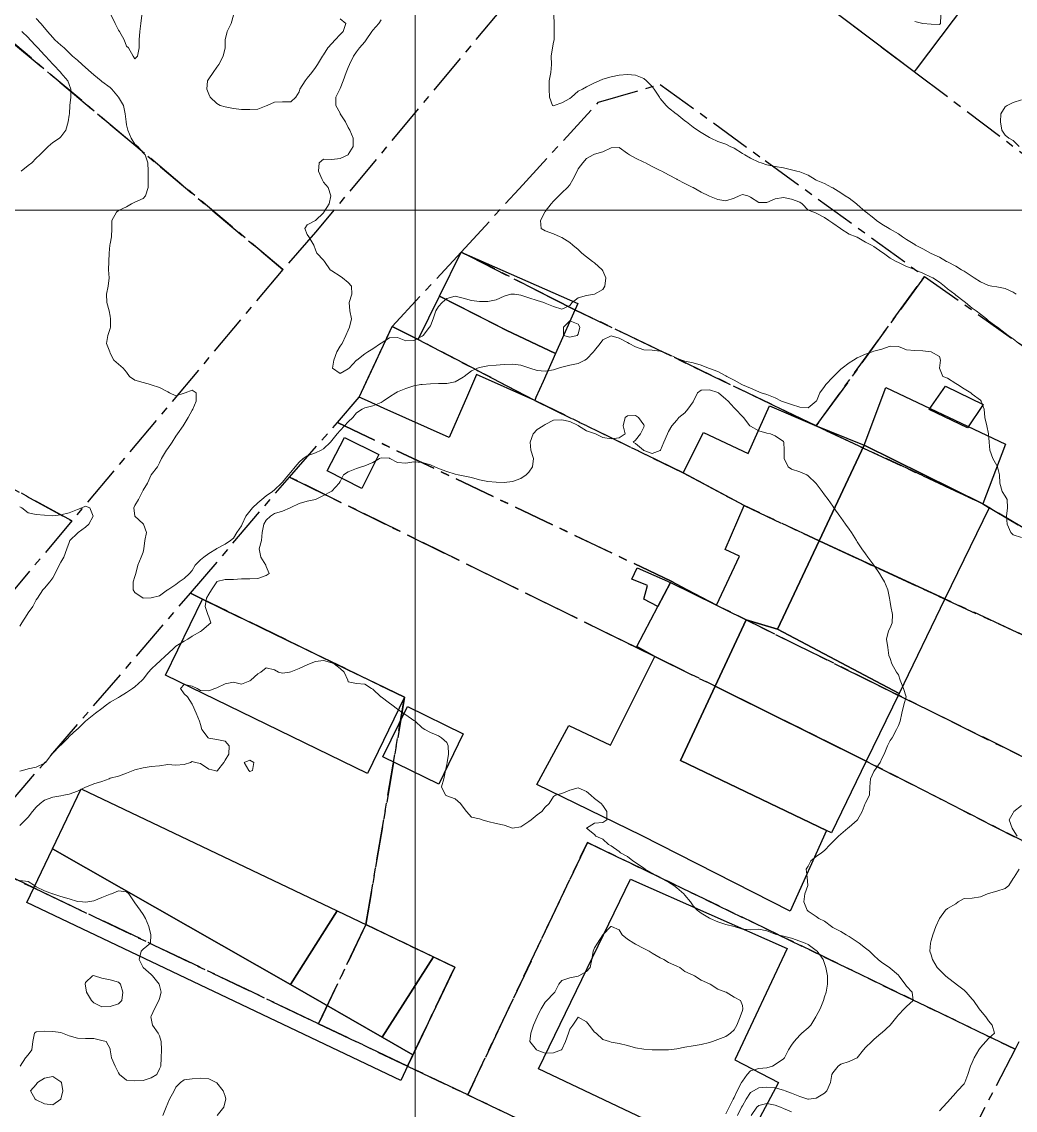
# Model space of a CAD drawing. Header units: centimetres. Extents: x 0 to 642158, y -847 to 649707.
# Drawn here: x 617342.9 to 617403.4, y 619932.6 to 619998.8 of the extents above; entities that cross this region are included whole.
import ezdxf

# ---------------------------------------------------------------- set-up
doc = ezdxf.new("R2010")
doc.units = ezdxf.units.CM
doc.header["$MEASUREMENT"] = 0
doc.linetypes.add('CENTERX2', pattern=[4, 2.5, -0.5, 0.5, -0.5])
doc.layers.add('MEV_grille', color=254, linetype='Continuous', lineweight=9)
doc.layers.add('WAL_topographie 0.5', color=253, linetype='Continuous', lineweight=20)
doc.layers.add('SPW_batiments', color=7, linetype='Continuous')
doc.layers.add('SPW_parcellaire cadastral', color=7, linetype='CENTERX2', lineweight=25, true_color=0xff0542)

# ---------------------------------------------------------------- blocks, each defined once
blk = doc.blocks.new('*U114')
at = {"layer": 'MEV_grille', "transparency": 33554687}
blk.add_lwpolyline([(-1338.461, 0), (1338.461, 0)], dxfattribs=at)
blk = doc.blocks.new('*U115')
at = {"layer": 'MEV_grille', "color": 0, "linetype": 'ByBlock', "lineweight": -2, "transparency": 16777216}
blk.add_blockref('*U114', (0, -2400), dxfattribs=at)
blk = doc.blocks.new('*U112')
at = {"layer": 'MEV_grille', "transparency": 33554687}
blk.add_lwpolyline([(0, 1825.476), (0, -1825.476)], dxfattribs=at)
blk = doc.blocks.new('*U113')
at = {"layer": 'MEV_grille', "color": 0, "linetype": 'ByBlock', "lineweight": -2, "transparency": 16777216}
blk.add_blockref('*U112', (2000, 0), dxfattribs=at)

msp = doc.modelspace()

# ---------------------------------------------------------------- linework, layer by layer
at = {"layer": 'SPW_batiments'}
for points in [[(617404.906, 620006.015), (617397.336, 619995.968), (617397.207, 619995.797), (617392.006, 619999.714), (617399.689, 620009.948), (617404.906, 620006.015)], [(617368.306, 619982.129), (617369.633, 619984.826), (617376.721, 619981.687), (617375.368, 619978.639), (617372.372, 619980.067), (617368.306, 619982.129)], [(617367.01, 619979.497), (617368.306, 619982.129), (617371.863, 619980.325), (617372.372, 619980.067), (617375.368, 619978.639), (617374.617, 619976.946), (617374.181, 619975.964), (617374.101, 619975.785), (617370.567, 619977.364), (617370.007, 619976.083), (617368.89, 619973.532), (617364.943, 619975.298), (617363.914, 619975.758), (617363.413, 619975.982), (617364.105, 619977.469), (617365.052, 619979.502), (617365.178, 619979.772), (617365.415, 619980.283), (617367.01, 619979.497)], [(617394.177, 619973.064), (617395.488, 619976.586), (617402.776, 619973.117), (617401.393, 619969.496), (617394.177, 619973.064)], [(617401.409, 619975.548), (617400.455, 619974.125), (617398.129, 619975.235), (617399.126, 619976.665), (617401.409, 619975.548)], [(617391.009, 619974.347), (617394.177, 619973.064), (617391.425, 619967.231), (617388.895, 619961.864), (617386.978, 619962.43), (617385.088, 619958.382), (617382.979, 619953.863), (617391.877, 619949.608), (617389.663, 619944.697), (617380.612, 619949.296), (617374.229, 619952.395), (617376.179, 619955.995), (617378.729, 619954.796), (617381.428, 619960.196), (617380.325, 619960.802), (617381.608, 619963.248), (617382.372, 619964.703), (617385.178, 619963.313), (617386.578, 619966.297), (617385.694, 619966.713), (617386.86, 619969.396), (617383.144, 619971.379), (617384.377, 619973.829), (617387.094, 619972.547), (617388.408, 619975.456), (617391.009, 619974.347)], [(617364.61, 619972.494), (617363.577, 619970.427), (617361.46, 619971.494), (617362.51, 619973.527), (617364.61, 619972.494)], [(617401.393, 619969.496), (617401.773, 619969.254), (617399.079, 619963.698), (617391.425, 619967.231), (617394.177, 619973.064), (617401.393, 619969.496)], [(617399.079, 619963.698), (617396.292, 619957.95), (617388.895, 619961.864), (617391.425, 619967.231), (617399.079, 619963.698)], [(617382.372, 619964.703), (617381.608, 619963.248), (617380.745, 619963.696), (617380.978, 619964.513), (617380.011, 619964.896), (617380.345, 619965.596), (617382.372, 619964.703)], [(617366.179, 619957.711), (617363.929, 619953.077), (617351.612, 619959.06), (617353.861, 619963.693), (617366.179, 619957.711)], [(617388.895, 619961.864), (617396.292, 619957.95), (617394.296, 619953.83), (617385.088, 619958.382), (617386.978, 619962.43), (617388.895, 619961.864)], [(617394.296, 619953.83), (617392.179, 619949.464), (617391.877, 619949.608), (617382.979, 619953.863), (617385.088, 619958.382), (617394.296, 619953.83)], [(617369.746, 619955.495), (617368.262, 619952.427), (617364.862, 619954.094), (617366.346, 619957.144), (617369.746, 619955.495)], [(617362.074, 619944.7), (617359.229, 619940.224), (617344.736, 619948.493), (617346.472, 619952.136), (617362.074, 619944.7)], [(617344.736, 619948.493), (617359.229, 619940.224), (617364.816, 619937.02), (617366.686, 619935.939), (617365.942, 619934.375), (617343.178, 619945.225), (617344.736, 619948.493)], [(617389.48, 619942.414), (617386.298, 619935.63), (617388.948, 619934.264), (617386.349, 619929.38), (617374.331, 619935.095), (617379.93, 619946.629), (617389.48, 619942.414)], [(617364.816, 619937.02), (617359.229, 619940.224), (617362.074, 619944.7), (617367.936, 619941.906), (617364.816, 619937.02)], [(617369.236, 619941.286), (617366.687, 619935.938), (617364.816, 619937.02), (617367.936, 619941.906), (617369.236, 619941.286)]]:
    msp.add_lwpolyline(points, dxfattribs=at)
at = {"layer": 'SPW_parcellaire cadastral'}
for points in [[(617358.766, 619983.761), (617320.681, 620015.738), (617333.039, 620030.019), (617372.552, 620004.664), (617372.123, 619999.684), (617360.756, 619986.031), (617358.766, 619983.761)], [(617377.671, 620010.095), (617388.736, 620023.606), (617425.841, 620005.769), (617434.535, 620001.649), (617423.21, 619976.629), (617415.203, 619982.22), (617397.207, 619995.798), (617392.006, 619999.714), (617377.671, 620010.095)], [(617358.766, 619983.761), (617345.908, 619968.45), (617301.066, 619993.064), (617320.681, 620015.738), (617358.766, 619983.761)], [(617391.235, 619974.236), (617388.464, 619975.581), (617376.556, 619981.314), (617375.233, 619981.981), (617370.163, 619984.556), (617369.633, 619984.826), (617373.151, 619988.671), (617377.979, 619993.947), (617381.747, 619995.034), (617388.139, 619990.392), (617397.847, 619983.342), (617391.235, 619974.236)], [(617333.12, 619953.209), (617287.976, 619977.944), (617301.066, 619993.064), (617345.908, 619968.45), (617333.12, 619953.209)], [(617391.235, 619974.236), (617394.128, 619972.887), (617401.393, 619969.497), (617411.377, 619963.549), (617416.028, 619961.4), (617416.313, 619961.268), (617414.002, 619956.809), (617398.702, 619963.872), (617391.426, 619967.231), (617386.86, 619969.396), (617383.144, 619971.379), (617374.101, 619975.785), (617370.663, 619977.585), (617367.01, 619979.497), (617365.415, 619980.283), (617369.633, 619984.826), (617370.163, 619984.556), (617375.233, 619981.981), (617376.556, 619981.314), (617388.464, 619975.581), (617391.235, 619974.236)], [(617391.235, 619974.236), (617397.847, 619983.342), (617410.776, 619974.182), (617418.227, 619968.867), (617419.706, 619967.812), (617416.313, 619961.268), (617416.028, 619961.4), (617411.377, 619963.549), (617401.393, 619969.497), (617394.128, 619972.887), (617391.235, 619974.236)], [(617414.002, 619956.809), (617410.802, 619950.639), (617395.898, 619958.012), (617385.178, 619963.313), (617382.411, 619964.779), (617362.092, 619974.448), (617363.413, 619975.982), (617365.415, 619980.283), (617367.01, 619979.497), (617370.663, 619977.585), (617374.101, 619975.785), (617383.144, 619971.379), (617386.86, 619969.396), (617391.426, 619967.231), (617398.702, 619963.872), (617414.002, 619956.809)], [(617408.654, 619946.495), (617393.974, 619953.99), (617381.428, 619960.196), (617380.295, 619960.746), (617359.16, 619971.126), (617362.092, 619974.448), (617382.411, 619964.779), (617385.178, 619963.313), (617395.898, 619958.012), (617410.802, 619950.639), (617408.654, 619946.495)], [(617370.021, 619933.506), (617366.359, 619935.251), (617369.236, 619941.286), (617363.82, 619943.868), (617366.179, 619957.711), (617353.861, 619963.693), (617353.136, 619964.045), (617359.16, 619971.126), (617380.295, 619960.746), (617381.428, 619960.196), (617393.974, 619953.99), (617408.654, 619946.495), (617403.358, 619936.281), (617377.309, 619948.88), (617370.021, 619933.506)], [(617360.943, 619937.833), (617343.641, 619946.08), (617339.407, 619948.097), (617353.136, 619964.045), (617353.861, 619963.693), (617366.179, 619957.711), (617363.82, 619943.868), (617360.943, 619937.833)], [(617395.599, 619921.314), (617370.021, 619933.506), (617377.309, 619948.88), (617403.358, 619936.281), (617395.599, 619921.314)], [(617341.2, 619924.092), (617325.284, 619931.692), (617339.407, 619948.097), (617343.641, 619946.08), (617360.943, 619937.833), (617366.359, 619935.251), (617370.021, 619933.506), (617395.599, 619921.314), (617385.958, 619902.719), (617347.55, 619921.059), (617349.816, 619925.543), (617343.465, 619928.575), (617341.2, 619924.092)], [(617360.943, 619937.833), (617363.82, 619943.868), (617369.236, 619941.286), (617366.359, 619935.251), (617360.943, 619937.833)]]:
    msp.add_lwpolyline(points, dxfattribs=at)
at = {"layer": 'WAL_topographie 0.5'}
for points in [[(617343.75, 619999.05), (617344.017, 619998.75), (617344.25, 619998.479), (617344.429, 619998.25), (617344.75, 619997.891), (617344.887, 619997.75), (617345.25, 619997.418), (617345.438, 619997.25), (617345.75, 619996.964), (617345.957, 619996.75), (617346.25, 619996.503), (617346.537, 619996.25), (617346.75, 619996.055), (617347.098, 619995.75), (617347.25, 619995.621), (617347.706, 619995.25), (617347.75, 619995.217), (617348.25, 619994.839), (617348.353, 619994.75), (617348.75, 619994.265), (617348.762, 619994.25), (617349.051, 619993.75), (617349.163, 619993.25), (617349.225, 619992.75), (617349.25, 619992.574), (617349.32, 619992.25), (617349.525, 619991.75), (617349.75, 619991.403), (617349.935, 619991.25), (617350.25, 619990.872), (617350.379, 619990.75), (617350.547, 619990.25), (617350.558, 619989.75), (617350.57, 619989.25), (617350.556, 619988.75), (617350.397, 619988.25), (617350.25, 619988.083), (617349.75, 619987.856), (617349.55, 619987.75), (617349.25, 619987.587), (617348.75, 619987.344), (617348.638, 619987.25), (617348.35, 619986.75), (617348.347, 619986.25), (617348.332, 619985.75), (617348.25, 619985.333), (617348.232, 619985.25), (617348.196, 619984.75), (617348.174, 619984.25), (617348.155, 619983.75), (617348.184, 619983.25), (617348.12, 619982.75), (617348.025, 619982.25), (617348.046, 619981.75), (617348.187, 619981.25), (617348.25, 619980.917), (617348.275, 619980.75), (617348.272, 619980.25), (617348.25, 619980.175), (617348.106, 619979.75), (617348.024, 619979.25), (617348.219, 619978.75), (617348.25, 619978.675), (617348.48, 619978.25), (617348.75, 619977.987), (617349.031, 619977.75), (617349.25, 619977.509), (617349.417, 619977.25), (617349.75, 619977.023), (617350.25, 619976.879), (617350.7, 619976.75), (617350.75, 619976.735), (617351.25, 619976.567), (617351.75, 619976.321), (617351.863, 619976.25), (617352.25, 619976.068), (617352.75, 619976.221), (617352.824, 619976.25), (617353.25, 619976.417), (617353.475, 619976.25), (617353.484, 619975.75), (617353.28, 619975.25), (617353.25, 619975.199), (617352.99, 619974.75), (617352.75, 619974.345), (617352.695, 619974.25), (617352.356, 619973.75), (617352.25, 619973.604), (617352.017, 619973.25), (617351.75, 619972.86), (617351.674, 619972.75), (617351.382, 619972.25), (617351.25, 619971.997), (617351.126, 619971.75), (617350.75, 619971.25), (617350.75, 619971.25), (617350.513, 619970.75), (617350.25, 619970.318), (617350.214, 619970.25), (617349.965, 619969.75), (617349.75, 619969.398), (617349.679, 619969.25), (617349.75, 619968.75), (617349.75, 619968.75), (617350.25, 619968.27), (617350.274, 619968.25), (617350.46, 619967.75), (617350.365, 619967.25), (617350.301, 619966.75), (617350.25, 619966.55), (617350.132, 619966.25), (617349.938, 619965.75), (617349.806, 619965.25), (617349.75, 619965.058), (617349.657, 619964.75), (617349.656, 619964.25), (617349.75, 619964.083), (617350.25, 619963.75), (617350.75, 619963.769), (617351.25, 619963.896), (617351.736, 619964.25), (617351.75, 619964.258), (617352.25, 619964.589), (617352.457, 619964.75), (617352.75, 619964.947), (617353.071, 619965.25), (617353.25, 619965.438), (617353.423, 619965.75), (617353.75, 619966.085), (617353.959, 619966.25), (617354.25, 619966.475), (617354.724, 619966.75), (617354.75, 619966.771), (617355.25, 619967.029), (617355.578, 619967.25), (617355.75, 619967.407), (617355.962, 619967.75), (617356.25, 619968.159), (617356.287, 619968.25), (617356.519, 619968.75), (617356.75, 619969.038), (617356.92, 619969.25), (617357.25, 619969.557), (617357.486, 619969.75), (617357.75, 619969.983), (617358.133, 619970.25), (617358.25, 619970.354), (617358.683, 619970.75), (617358.75, 619970.815), (617359.103, 619971.25), (617359.25, 619971.416), (617359.507, 619971.75), (617359.75, 619972.027), (617360.008, 619972.25), (617360.25, 619972.424), (617360.75, 619972.6), (617361.089, 619972.75), (617361.25, 619972.843), (617361.659, 619973.25), (617361.75, 619973.349), (617362.07, 619973.75), (617362.25, 619973.949), (617362.527, 619974.25), (617362.75, 619974.489), (617363.024, 619974.75), (617363.25, 619975.03), (617363.598, 619975.25), (617363.75, 619975.341), (617364.25, 619975.458), (617364.75, 619975.667), (617364.874, 619975.75), (617365.25, 619976.009), (617365.653, 619976.25), (617365.75, 619976.305), (617366.25, 619976.519), (617366.75, 619976.681), (617367.163, 619976.75), (617367.25, 619976.766), (617367.75, 619976.797), (617368.25, 619976.813), (617368.75, 619976.819), (617369.25, 619976.912), (617369.75, 619977.196), (617369.799, 619977.25), (617370.25, 619977.585), (617370.614, 619977.75), (617370.75, 619977.803), (617371.25, 619977.898), (617371.75, 619977.938), (617372.25, 619977.981), (617372.75, 619977.999), (617373.25, 619977.934), (617373.75, 619977.77), (617373.814, 619977.75), (617374.25, 619977.603), (617374.75, 619977.571), (617375.25, 619977.653), (617375.544, 619977.75), (617375.75, 619977.813), (617376.25, 619977.942), (617376.75, 619978.034), (617377.158, 619978.25), (617377.25, 619978.3), (617377.685, 619978.75), (617377.75, 619978.829), (617378.093, 619979.25), (617378.25, 619979.474), (617378.75, 619979.723), (617379.25, 619979.573), (617379.75, 619979.31), (617379.865, 619979.25), (617380.25, 619979.045), (617380.75, 619978.868), (617381.25, 619978.841), (617381.75, 619978.797), (617381.869, 619978.75), (617382.25, 619978.603), (617382.75, 619978.357), (617383.062, 619978.25), (617383.25, 619978.189), (617383.75, 619978.084), (617384.25, 619977.944), (617384.689, 619977.75), (617384.75, 619977.729), (617385.25, 619977.544), (617385.75, 619977.281), (617385.801, 619977.25), (617386.25, 619977.019), (617386.722, 619976.75), (617386.75, 619976.734), (617387.25, 619976.529), (617387.75, 619976.314), (617387.895, 619976.25), (617388.25, 619976.141), (617388.75, 619975.938), (617389.143, 619975.75), (617389.25, 619975.706), (617389.75, 619975.535), (617390.25, 619975.37), (617390.75, 619975.347), (617391.25, 619975.737), (617391.257, 619975.75), (617391.468, 619976.25), (617391.75, 619976.646), (617391.827, 619976.75), (617392.25, 619977.201), (617392.297, 619977.25), (617392.75, 619977.683), (617392.835, 619977.75), (617393.25, 619978.082), (617393.524, 619978.25), (617393.75, 619978.376), (617394.25, 619978.599), (617394.659, 619978.75), (617394.75, 619978.795), (617395.25, 619978.91), (617395.75, 619979.096), (617396.25, 619979.068), (617396.75, 619978.872), (617397.25, 619978.827), (617397.75, 619978.813), (617398.25, 619978.75), (617398.25, 619978.75), (617398.75, 619978.472), (617398.821, 619978.25), (617398.76, 619977.75), (617398.957, 619977.25), (617399.25, 619977.14), (617399.75, 619976.82), (617399.846, 619976.75), (617400.25, 619976.489), (617400.665, 619976.25), (617400.75, 619976.179), (617401.25, 619975.8), (617401.301, 619975.75), (617401.467, 619975.25), (617401.513, 619974.75), (617401.639, 619974.25), (617401.75, 619973.75), (617401.75, 619973.75), (617401.774, 619973.25), (617401.827, 619972.75), (617402.005, 619972.25), (617402.25, 619971.831), (617402.278, 619971.75), (617402.403, 619971.25), (617402.428, 619970.75), (617402.563, 619970.25), (617402.75, 619969.96), (617402.875, 619969.75), (617402.89, 619969.25), (617402.844, 619968.75), (617402.88, 619968.25), (617403.107, 619967.75), (617403.25, 619967.611), (617403.75, 619967.434)], [(617350.172, 619999.25), (617350.118, 619998.75), (617350.058, 619998.25), (617350.014, 619997.75), (617350.016, 619997.25), (617349.91, 619996.75), (617349.75, 619996.59), (617349.652, 619996.75), (617349.364, 619997.25), (617349.25, 619997.364), (617349.09, 619997.75), (617348.808, 619998.25), (617348.75, 619998.339), (617348.558, 619998.75), (617348.314, 619999.25)], [(617362.25, 619999.034), (617362.608, 619998.75), (617362.444, 619998.25), (617362.25, 619998.061), (617361.947, 619997.75), (617361.75, 619997.519), (617361.513, 619997.25), (617361.25, 619996.837), (617361.187, 619996.75), (617360.873, 619996.25), (617360.75, 619996.052), (617360.522, 619995.75), (617360.25, 619995.412), (617360.115, 619995.25), (617359.801, 619994.75), (617359.75, 619994.577), (617359.548, 619994.25), (617359.25, 619993.971), (617358.75, 619993.978), (617358.25, 619993.944), (617357.806, 619993.75), (617357.75, 619993.722), (617357.25, 619993.52), (617356.75, 619993.497), (617356.25, 619993.514), (617355.75, 619993.575), (617355.25, 619993.668), (617354.942, 619993.75), (617354.75, 619993.875), (617354.333, 619994.25), (617354.25, 619994.438), (617354.131, 619994.75), (617354.178, 619995.25), (617354.25, 619995.375), (617354.515, 619995.75), (617354.75, 619996.083), (617354.868, 619996.25), (617355.125, 619996.75), (617355.25, 619997.25), (617355.25, 619997.75), (617355.25, 619997.75), (617355.375, 619998.25), (617355.625, 619998.75), (617355.75, 619999.25)], [(617375.27, 619999.25), (617375.297, 619998.75), (617375.281, 619998.25), (617375.287, 619997.75), (617375.25, 619997.6), (617375.187, 619997.25), (617375.105, 619996.75), (617375.123, 619996.25), (617375.087, 619995.75), (617374.978, 619995.25), (617374.986, 619994.75), (617375, 619994.25), (617375.194, 619993.75), (617375.25, 619993.735), (617375.286, 619993.75), (617375.75, 619993.907), (617376.25, 619994.171), (617376.342, 619994.25), (617376.75, 619994.614), (617377.007, 619994.75), (617377.25, 619994.88), (617377.75, 619995.129), (617378.032, 619995.25), (617378.25, 619995.351), (617378.75, 619995.494), (617379.25, 619995.585), (617379.75, 619995.635), (617380.25, 619995.595), (617380.75, 619995.383), (617380.91, 619995.25), (617381.25, 619994.904), (617381.372, 619994.75), (617381.708, 619994.25), (617381.75, 619994.179), (617382.112, 619993.75), (617382.25, 619993.601), (617382.718, 619993.25), (617382.75, 619993.22), (617383.25, 619992.816), (617383.349, 619992.75), (617383.75, 619992.425), (617384.011, 619992.25), (617384.25, 619992.098), (617384.75, 619991.79), (617384.836, 619991.75), (617385.25, 619991.555), (617385.75, 619991.393), (617386.013, 619991.25), (617386.25, 619991.14), (617386.75, 619990.833), (617386.894, 619990.75), (617387.25, 619990.548), (617387.75, 619990.304), (617387.891, 619990.25), (617388.25, 619990.133), (617388.75, 619990.042), (617389.25, 619989.944), (617389.75, 619989.838), (617390.066, 619989.75), (617390.25, 619989.71), (617390.75, 619989.513), (617391.176, 619989.25), (617391.25, 619989.208), (617391.75, 619988.991), (617392.202, 619988.75), (617392.25, 619988.727), (617392.75, 619988.423), (617393.016, 619988.25), (617393.25, 619988.115), (617393.71, 619987.75), (617393.75, 619987.72), (617394.25, 619987.278), (617394.284, 619987.25), (617394.75, 619986.878), (617394.915, 619986.75), (617395.25, 619986.527), (617395.697, 619986.25), (617395.75, 619986.221), (617396.25, 619985.923), (617396.498, 619985.75), (617396.75, 619985.596), (617397.25, 619985.275), (617397.29, 619985.25), (617397.75, 619985.025), (617398.204, 619984.75), (617398.25, 619984.726), (617398.75, 619984.503), (617399.187, 619984.25), (617399.25, 619984.222), (617399.75, 619983.966), (617400.105, 619983.75), (617400.25, 619983.662), (617400.75, 619983.335), (617400.858, 619983.25), (617401.25, 619983.01), (617401.75, 619982.793), (617401.95, 619982.75), (617402.25, 619982.698), (617402.75, 619982.613), (617403.25, 619982.372), (617403.422, 619982.25)], [(617398.846, 619999.25), (617398.815, 619998.75), (617398.75, 619998.67), (617398.25, 619998.708), (617397.75, 619998.75), (617397.75, 619998.75), (617397.25, 619998.865)], [(617364.75, 619998.966), (617364.606, 619998.75), (617364.25, 619998.342), (617364.177, 619998.25), (617363.834, 619997.75), (617363.75, 619997.623), (617363.432, 619997.25), (617363.25, 619997.017), (617363.062, 619996.75), (617362.823, 619996.25), (617362.75, 619996.068), (617362.629, 619995.75), (617362.442, 619995.25), (617362.25, 619994.783), (617362.232, 619994.75), (617361.989, 619994.25), (617361.984, 619993.75), (617362.25, 619993.278), (617362.262, 619993.25), (617362.572, 619992.75), (617362.75, 619992.399), (617362.844, 619992.25), (617363.048, 619991.75), (617363.045, 619991.25), (617362.75, 619990.758), (617362.739, 619990.75), (617362.25, 619990.526), (617361.75, 619990.468), (617361.25, 619990.471), (617360.976, 619990.25), (617360.942, 619989.75), (617361.15, 619989.25), (617361.25, 619989.088), (617361.517, 619988.75), (617361.685, 619988.25), (617361.575, 619987.75), (617361.27, 619987.25), (617361.25, 619987.208), (617360.75, 619986.75), (617360.75, 619986.75), (617360.25, 619986.472), (617360.102, 619986.25), (617360.25, 619985.887), (617360.344, 619985.75), (617360.659, 619985.25), (617360.75, 619984.964), (617360.825, 619984.75), (617361.25, 619984.325), (617361.306, 619984.25), (617361.655, 619983.75), (617361.75, 619983.67), (617362.25, 619983.354), (617362.406, 619983.25), (617362.75, 619982.975), (617362.946, 619982.75), (617362.969, 619982.25), (617362.795, 619981.75), (617362.852, 619981.25), (617362.948, 619980.75), (617362.826, 619980.25), (617362.75, 619980.071), (617362.597, 619979.75), (617362.373, 619979.25), (617362.25, 619979.083), (617362.056, 619978.75), (617361.879, 619978.25), (617361.778, 619977.75), (617362.25, 619977.435), (617362.75, 619977.716), (617362.797, 619977.75), (617363.25, 619978.24), (617363.265, 619978.25), (617363.75, 619978.622), (617363.933, 619978.75), (617364.25, 619978.926), (617364.71, 619979.25), (617364.75, 619979.281), (617365.25, 619979.591), (617365.75, 619979.615), (617366.25, 619979.409), (617366.75, 619979.43), (617367.25, 619979.696), (617367.311, 619979.75), (617367.705, 619980.25), (617367.75, 619980.328), (617367.926, 619980.75), (617368.087, 619981.25), (617368.25, 619981.504), (617368.469, 619981.75), (617368.75, 619981.99), (617369.25, 619982.129), (617369.75, 619982.02), (617370.25, 619981.879), (617370.75, 619981.815), (617371.25, 619981.806), (617371.75, 619981.917), (617372.25, 619982.132), (617372.65, 619982.25), (617372.75, 619982.266), (617372.875, 619982.25), (617373.25, 619982.198), (617373.75, 619982.029), (617374.25, 619981.882), (617374.662, 619981.75), (617374.75, 619981.719), (617375.25, 619981.518), (617375.75, 619981.35), (617376.25, 619981.566), (617376.393, 619981.75), (617376.75, 619982.042), (617377.25, 619982.178), (617377.75, 619982.25), (617377.75, 619982.25), (617378.25, 619982.55), (617378.375, 619982.75), (617378.439, 619983.25), (617378.25, 619983.676), (617378.21, 619983.75), (617377.75, 619984.171), (617377.621, 619984.25), (617377.25, 619984.529), (617376.971, 619984.75), (617376.75, 619984.971), (617376.417, 619985.25), (617376.25, 619985.405), (617375.75, 619985.711), (617375.65, 619985.75), (617375.25, 619985.924), (617374.75, 619986.106), (617374.49, 619986.25), (617374.448, 619986.75), (617374.724, 619987.25), (617374.75, 619987.293), (617375.114, 619987.75), (617375.25, 619987.924), (617375.569, 619988.25), (617375.75, 619988.431), (617376.091, 619988.75), (617376.25, 619988.917), (617376.427, 619989.25), (617376.683, 619989.75), (617376.75, 619989.884), (617377.044, 619990.25), (617377.25, 619990.519), (617377.659, 619990.75), (617377.75, 619990.777), (617378.25, 619990.923), (617378.75, 619991.171), (617379.25, 619991.186), (617379.75, 619990.829), (617379.87, 619990.75), (617380.25, 619990.55), (617380.75, 619990.298), (617380.841, 619990.25), (617381.25, 619990.027), (617381.75, 619989.795), (617381.838, 619989.75), (617382.25, 619989.52), (617382.75, 619989.259), (617382.769, 619989.25), (617383.25, 619989.007), (617383.741, 619988.75), (617383.75, 619988.745), (617384.25, 619988.477), (617384.713, 619988.25), (617384.75, 619988.231), (617385.25, 619988.016), (617385.75, 619987.94), (617386.25, 619988.1), (617386.55, 619988.25), (617386.75, 619988.321), (617387.083, 619988.25), (617387.25, 619988.173), (617387.75, 619987.839), (617388.25, 619987.843), (617388.75, 619988.07), (617389.25, 619988.138), (617389.75, 619988.036), (617390.25, 619987.856), (617390.401, 619987.75), (617390.75, 619987.367), (617391.1, 619987.25), (617391.25, 619987.187), (617391.75, 619986.936), (617392.026, 619986.75), (617392.25, 619986.583), (617392.731, 619986.25), (617392.75, 619986.239), (617393.25, 619985.919), (617393.69, 619985.75), (617393.75, 619985.724), (617394.25, 619985.433), (617394.623, 619985.25), (617394.75, 619985.167), (617395.25, 619984.812), (617395.339, 619984.75), (617395.75, 619984.447), (617396.108, 619984.25), (617396.25, 619984.182), (617396.75, 619983.938), (617397.25, 619983.756), (617397.262, 619983.75), (617397.75, 619983.532), (617398.25, 619983.301), (617398.342, 619983.25), (617398.75, 619982.986), (617399.063, 619982.75), (617399.25, 619982.593), (617399.69, 619982.25), (617399.75, 619982.206), (617400.25, 619981.813), (617400.334, 619981.75), (617400.75, 619981.408), (617400.984, 619981.25), (617401.25, 619981.033), (617401.622, 619980.75), (617401.75, 619980.645), (617402.25, 619980.276), (617402.28, 619980.25), (617402.75, 619979.879), (617402.945, 619979.75), (617403.25, 619979.543), (617403.59, 619979.25)], [(617342.863, 619998.25), (617343.25, 619997.879), (617343.38, 619997.75), (617343.75, 619997.353), (617343.849, 619997.25), (617344.25, 619996.814), (617344.312, 619996.75), (617344.75, 619996.272), (617344.773, 619996.25), (617345.241, 619995.75), (617345.25, 619995.738), (617345.666, 619995.25), (617345.75, 619995.032), (617345.848, 619994.75), (617345.855, 619994.25), (617345.799, 619993.75), (617345.765, 619993.25), (617345.75, 619993.15), (617345.692, 619992.75), (617345.544, 619992.25), (617345.25, 619991.83), (617345.16, 619991.75), (617344.75, 619991.496), (617344.473, 619991.25), (617344.25, 619991.031), (617343.954, 619990.75), (617343.75, 619990.534), (617343.481, 619990.25), (617343.25, 619990.088), (617342.824, 619989.75)], [(617403.613, 619991.25), (617403.25, 619991.609), (617402.973, 619991.75), (617402.75, 619991.934), (617402.554, 619992.25), (617402.469, 619992.75), (617402.494, 619993.25), (617402.75, 619993.67), (617402.875, 619993.75), (617403.25, 619993.921), (617403.75, 619994.094)], [(617376.25, 619979.642), (617376.686, 619979.75), (617376.75, 619979.819), (617376.844, 619980.25), (617376.75, 619980.43), (617376.25, 619980.632), (617375.856, 619980.25), (617375.855, 619979.75), (617376.25, 619979.642)], [(617342.75, 619953.204), (617342.912, 619953.25), (617343.25, 619953.349), (617343.75, 619953.465), (617344.25, 619953.709), (617344.307, 619953.75), (617344.692, 619954.25), (617344.75, 619954.314), (617345.192, 619954.75), (617345.25, 619954.802), (617345.683, 619955.25), (617345.75, 619955.315), (617346.226, 619955.75), (617346.25, 619955.77), (617346.75, 619956.25), (617346.75, 619956.25), (617347.25, 619956.667), (617347.363, 619956.75), (617347.75, 619957.021), (617348.019, 619957.25), (617348.25, 619957.414), (617348.75, 619957.699), (617348.824, 619957.75), (617349.25, 619958.008), (617349.607, 619958.25), (617349.75, 619958.35), (617350.191, 619958.75), (617350.25, 619958.812), (617350.581, 619959.25), (617350.75, 619959.419), (617351.096, 619959.75), (617351.25, 619959.884), (617351.643, 619960.25), (617351.75, 619960.363), (617352.167, 619960.75), (617352.25, 619960.821), (617352.75, 619961.122), (617352.985, 619961.25), (617353.25, 619961.425), (617353.75, 619961.715), (617353.817, 619961.75), (617354.25, 619962.147), (617354.387, 619962.25), (617354.25, 619962.607), (617354.202, 619962.75), (617354.037, 619963.25), (617354.117, 619963.75), (617354.25, 619963.989), (617354.411, 619964.25), (617354.747, 619964.75), (617354.75, 619964.753), (617355.25, 619964.88), (617355.75, 619964.883), (617356.25, 619964.921), (617356.75, 619964.93), (617357.25, 619964.947), (617357.75, 619965.126), (617357.927, 619965.25), (617357.75, 619965.673), (617357.734, 619965.75), (617357.42, 619966.25), (617357.327, 619966.75), (617357.459, 619967.25), (617357.506, 619967.75), (617357.599, 619968.25), (617357.75, 619968.502), (617358.002, 619968.75), (617358.25, 619968.9), (617358.75, 619969.052), (617359.21, 619969.25), (617359.25, 619969.268), (617359.75, 619969.504), (617360.25, 619969.652), (617360.75, 619969.75), (617360.75, 619969.75), (617361.25, 619970), (617361.712, 619970.25), (617361.75, 619970.272), (617362.199, 619970.75), (617362.25, 619970.859), (617362.45, 619971.25), (617362.75, 619971.44), (617363.25, 619971.645), (617363.546, 619971.75), (617363.75, 619971.799), (617364.25, 619972.009), (617364.646, 619972.25), (617364.75, 619972.285), (617365.25, 619972.265), (617365.288, 619972.25), (617365.75, 619972.002), (617366.25, 619971.966), (617366.75, 619972.04), (617367.25, 619972.012), (617367.75, 619971.877), (617368.019, 619971.75), (617368.25, 619971.645), (617368.75, 619971.455), (617369.25, 619971.298), (617369.444, 619971.25), (617369.75, 619971.188), (617370.25, 619971.094), (617370.75, 619970.962), (617371.25, 619970.86), (617371.75, 619970.811), (617372.25, 619970.783), (617372.75, 619970.851), (617373.25, 619971.044), (617373.587, 619971.25), (617373.75, 619971.424), (617373.964, 619971.75), (617374.022, 619972.25), (617373.877, 619972.75), (617373.824, 619973.25), (617374.014, 619973.75), (617374.25, 619974.027), (617374.612, 619974.25), (617374.75, 619974.33), (617375.25, 619974.58), (617375.75, 619974.608), (617376.25, 619974.5), (617376.75, 619974.256), (617376.762, 619974.25), (617377.25, 619973.941), (617377.75, 619973.77), (617377.798, 619973.75), (617378.25, 619973.541), (617378.75, 619973.454), (617379.25, 619973.51), (617379.621, 619973.75), (617379.492, 619974.25), (617379.622, 619974.75), (617379.75, 619974.854), (617380.25, 619974.871), (617380.433, 619974.75), (617380.75, 619974.302), (617380.775, 619974.25), (617380.75, 619974.162), (617380.538, 619973.75), (617380.25, 619973.37), (617380.1, 619973.25), (617380.25, 619973.175), (617380.722, 619972.75), (617380.75, 619972.734), (617381.25, 619972.567), (617381.75, 619972.74), (617381.758, 619972.75), (617381.962, 619973.25), (617382.185, 619973.75), (617382.25, 619973.902), (617382.461, 619974.25), (617382.75, 619974.594), (617382.889, 619974.75), (617383.25, 619975.039), (617383.423, 619975.25), (617383.75, 619975.7), (617383.777, 619975.75), (617384.017, 619976.25), (617384.25, 619976.411), (617384.75, 619976.44), (617385.25, 619976.279), (617385.297, 619976.25), (617385.75, 619975.861), (617385.879, 619975.75), (617386.25, 619975.335), (617386.34, 619975.25), (617386.75, 619974.803), (617386.814, 619974.75), (617387.202, 619974.25), (617387.25, 619974.213), (617387.75, 619973.928), (617388.25, 619973.789), (617388.457, 619973.75), (617388.75, 619973.642), (617389.25, 619973.287), (617389.282, 619973.25), (617389.298, 619972.75), (617389.293, 619972.25), (617389.546, 619971.75), (617389.75, 619971.605), (617390.25, 619971.447), (617390.667, 619971.25), (617390.75, 619971.203), (617391.233, 619970.75), (617391.25, 619970.732), (617391.605, 619970.25), (617391.75, 619970.046), (617391.966, 619969.75), (617392.25, 619969.346), (617392.318, 619969.25), (617392.682, 619968.75), (617392.75, 619968.654), (617393.034, 619968.25), (617393.25, 619967.954), (617393.391, 619967.75), (617393.7, 619967.25), (617393.75, 619967.17), (617394.034, 619966.75), (617394.25, 619966.454), (617394.395, 619966.25), (617394.75, 619965.75), (617394.75, 619965.75), (617395.105, 619965.25), (617395.25, 619965.011), (617395.412, 619964.75), (617395.601, 619964.25), (617395.707, 619963.75), (617395.75, 619963.5), (617395.793, 619963.25), (617395.889, 619962.75), (617395.879, 619962.25), (617395.75, 619961.942), (617395.65, 619961.75), (617395.533, 619961.25), (617395.607, 619960.75), (617395.667, 619960.25), (617395.75, 619960.084), (617395.858, 619959.75), (617396.143, 619959.25), (617396.25, 619959.088), (617396.351, 619958.75), (617396.564, 619958.25), (617396.728, 619957.75), (617396.591, 619957.25), (617396.458, 619956.75), (617396.358, 619956.25), (617396.25, 619956), (617396.138, 619955.75), (617395.865, 619955.25), (617395.75, 619955.087), (617395.59, 619954.75), (617395.376, 619954.25), (617395.25, 619953.975), (617395.139, 619953.75), (617394.787, 619953.25), (617394.75, 619953.193), (617394.553, 619952.75), (617394.507, 619952.25), (617394.5, 619951.75), (617394.25, 619951.283), (617394.228, 619951.25), (617394.043, 619950.75), (617393.767, 619950.25), (617393.75, 619950.238), (617393.25, 619949.808), (617393.18, 619949.75), (617392.75, 619949.38), (617392.598, 619949.25), (617392.25, 619948.906), (617392.105, 619948.75), (617391.75, 619948.391), (617391.576, 619948.25), (617391.25, 619948.027), (617390.921, 619947.75), (617390.75, 619947.435), (617390.64, 619947.25), (617390.705, 619946.75), (617390.731, 619946.25), (617390.553, 619945.75), (617390.491, 619945.25), (617390.687, 619944.75), (617390.75, 619944.698), (617391.25, 619944.369), (617391.408, 619944.25), (617391.75, 619944.085), (617392.179, 619943.75), (617392.25, 619943.704), (617392.75, 619943.455), (617393.072, 619943.25), (617393.25, 619943.146), (617393.75, 619942.826), (617393.857, 619942.75), (617394.25, 619942.445), (617394.484, 619942.25), (617394.75, 619941.986), (617395.03, 619941.75), (617395.25, 619941.562), (617395.708, 619941.25), (617395.75, 619941.219), (617396.25, 619940.786), (617396.285, 619940.75), (617396.674, 619940.25), (617396.75, 619940.118), (617397.087, 619939.75), (617397.154, 619939.25), (617396.75, 619938.885), (617396.603, 619938.75), (617396.25, 619938.377), (617396.159, 619938.25), (617395.757, 619937.75), (617395.75, 619937.743), (617395.25, 619937.285), (617395.21, 619937.25), (617394.75, 619936.865), (617394.634, 619936.75), (617394.25, 619936.377), (617394.131, 619936.25), (617393.75, 619935.75), (617393.75, 619935.75), (617393.25, 619935.528), (617392.75, 619935.373), (617392.577, 619935.25), (617392.25, 619934.851), (617392.208, 619934.75), (617392.126, 619934.25), (617391.9, 619933.75), (617391.75, 619933.605), (617391.25, 619933.292), (617390.774, 619933.25), (617390.75, 619933.248), (617390.744, 619933.25), (617390.25, 619933.408), (617389.75, 619933.608), (617389.349, 619933.75), (617389.25, 619933.788), (617388.75, 619933.936), (617388.25, 619933.966), (617387.75, 619933.922), (617387.43, 619933.75), (617387.25, 619933.639), (617386.988, 619933.25), (617386.75, 619932.837), (617386.707, 619932.75), (617386.462, 619932.25)], [(617342.75, 619969.303), (617342.871, 619969.25), (617343.25, 619968.937), (617343.75, 619968.846), (617344.25, 619968.792), (617344.75, 619968.758), (617345.25, 619968.83), (617345.75, 619968.949), (617346.25, 619969.147), (617346.526, 619969.25), (617346.75, 619969.341), (617347.01, 619969.25), (617347.217, 619968.75), (617346.947, 619968.25), (617346.75, 619968.071), (617346.297, 619967.75), (617346.25, 619967.716), (617345.796, 619967.25), (617345.75, 619967.141), (617345.611, 619966.75), (617345.417, 619966.25), (617345.25, 619965.941), (617345.15, 619965.75), (617344.905, 619965.25), (617344.75, 619964.996), (617344.582, 619964.75), (617344.25, 619964.361), (617344.149, 619964.25), (617343.814, 619963.75), (617343.75, 619963.644), (617343.538, 619963.25), (617343.25, 619962.852), (617343.184, 619962.75), (617342.876, 619962.25), (617342.75, 619962.051)], [(617342.75, 619949.899), (617343.092, 619950.25), (617343.25, 619950.419), (617343.516, 619950.75), (617343.75, 619951.029), (617343.983, 619951.25), (617344.25, 619951.455), (617344.75, 619951.637), (617345.25, 619951.707), (617345.422, 619951.75), (617345.75, 619951.816), (617346.25, 619951.998), (617346.75, 619952.231), (617346.803, 619952.25), (617347.25, 619952.433), (617347.75, 619952.593), (617348.181, 619952.75), (617348.25, 619952.778), (617348.75, 619952.919), (617349.25, 619953.09), (617349.655, 619953.25), (617349.75, 619953.293), (617350.25, 619953.41), (617350.75, 619953.49), (617351.25, 619953.548), (617351.75, 619953.618), (617352.25, 619953.589), (617352.75, 619953.62), (617353.139, 619953.75), (617353.25, 619953.798), (617353.45, 619953.75), (617353.75, 619953.687), (617354.25, 619953.333), (617354.625, 619953.25), (617354.75, 619953.222), (617354.781, 619953.25), (617355.179, 619953.75), (617355.25, 619953.875), (617355.481, 619954.25), (617355.5, 619954.75), (617355.25, 619955.041), (617354.75, 619955.15), (617354.25, 619955.217), (617354.208, 619955.25), (617353.829, 619955.75), (617353.75, 619956.05), (617353.691, 619956.25), (617353.479, 619956.75), (617353.271, 619957.25), (617353.25, 619957.296), (617352.956, 619957.75), (617352.75, 619957.925), (617352.54, 619958.25), (617352.75, 619958.482), (617353.25, 619958.397), (617353.544, 619958.25), (617353.75, 619958.129), (617354.25, 619958.104), (617354.618, 619958.25), (617354.75, 619958.279), (617355.25, 619958.53), (617355.75, 619958.643), (617356.25, 619958.519), (617356.75, 619958.705), (617356.806, 619958.75), (617357.25, 619959.15), (617357.424, 619959.25), (617357.75, 619959.509), (617358.25, 619959.381), (617358.5, 619959.25), (617358.75, 619959.177), (617359.179, 619959.25), (617359.25, 619959.262), (617359.75, 619959.463), (617360.25, 619959.686), (617360.381, 619959.75), (617360.75, 619959.897), (617361.25, 619959.953), (617361.75, 619959.816), (617361.895, 619959.75), (617362.25, 619959.469), (617362.5, 619959.25), (617362.712, 619958.75), (617362.75, 619958.662), (617363.25, 619958.554), (617363.75, 619958.519), (617364.17, 619958.25), (617364.25, 619958.205), (617364.738, 619957.75), (617364.75, 619957.74), (617365.25, 619957.35), (617365.395, 619957.25), (617365.75, 619956.995), (617366.092, 619956.75), (617366.25, 619956.643), (617366.75, 619956.302), (617366.823, 619956.25), (617367.25, 619955.843), (617367.41, 619955.75), (617367.75, 619955.565), (617368.25, 619955.368), (617368.431, 619955.25), (617368.75, 619954.955), (617368.832, 619954.75), (617368.843, 619954.25), (617368.771, 619953.75), (617368.75, 619953.625), (617368.679, 619953.25), (617368.563, 619952.75), (617368.417, 619952.25), (617368.679, 619951.75), (617368.75, 619951.72), (617369.25, 619951.52), (617369.583, 619951.25), (617369.75, 619951.012), (617369.958, 619950.75), (617370.25, 619950.413), (617370.75, 619950.305), (617370.904, 619950.25), (617371.25, 619950.143), (617371.75, 619950.036), (617372.25, 619949.917), (617372.75, 619949.75), (617373.25, 619949.833), (617373.75, 619950.155), (617373.895, 619950.25), (617374.25, 619950.55), (617374.531, 619950.75), (617374.75, 619951.03), (617374.989, 619951.25), (617375.25, 619951.679), (617375.361, 619951.75), (617375.75, 619951.859), (617376.25, 619952.059), (617376.75, 619952.191), (617377.25, 619951.976), (617377.519, 619951.75), (617377.75, 619951.55), (617378.141, 619951.25), (617378.25, 619951.131), (617378.492, 619950.75), (617378.487, 619950.25), (617378.25, 619950.095), (617377.75, 619950.054), (617377.25, 619949.75), (617377.75, 619949.364), (617377.833, 619949.25), (617378.25, 619949.066), (617378.597, 619948.75), (617378.75, 619948.67), (617379.25, 619948.323), (617379.33, 619948.25), (617379.75, 619948.011), (617380.082, 619947.75), (617380.25, 619947.652), (617380.75, 619947.312), (617380.824, 619947.25), (617381.25, 619947.003), (617381.702, 619946.75), (617381.75, 619946.725), (617382.25, 619946.448), (617382.571, 619946.25), (617382.75, 619946.1), (617383.195, 619945.75), (617383.25, 619945.67), (617383.583, 619945.25), (617383.75, 619945.012), (617383.992, 619944.75), (617384.25, 619944.567), (617384.75, 619944.271), (617384.794, 619944.25), (617385.25, 619944.043), (617385.75, 619943.884), (617386.25, 619943.75), (617386.25, 619943.75), (617386.75, 619943.599), (617387.25, 619943.562), (617387.75, 619943.592), (617388.25, 619943.484), (617388.75, 619943.298), (617388.92, 619943.25), (617389.25, 619943.174), (617389.75, 619943.054), (617390.25, 619942.862), (617390.574, 619942.75), (617390.75, 619942.654), (617391.25, 619942.297), (617391.307, 619942.25), (617391.668, 619941.75), (617391.75, 619941.508), (617391.843, 619941.25), (617391.928, 619940.75), (617391.937, 619940.25), (617391.856, 619939.75), (617391.75, 619939.471), (617391.687, 619939.25), (617391.496, 619938.75), (617391.25, 619938.29), (617391.224, 619938.25), (617390.911, 619937.75), (617390.75, 619937.585), (617390.377, 619937.25), (617390.25, 619937.146), (617389.911, 619936.75), (617389.75, 619936.528), (617389.551, 619936.25), (617389.311, 619935.75), (617389.25, 619935.694), (617388.75, 619935.353), (617388.585, 619935.25), (617388.25, 619935.142), (617387.75, 619935.1), (617387.25, 619934.969), (617387.051, 619934.75), (617386.75, 619934.335), (617386.702, 619934.25), (617386.442, 619933.75), (617386.25, 619933.344), (617386.197, 619933.25), (617385.938, 619932.75), (617385.75, 619932.35)], [(617356.75, 619953.197), (617356.917, 619953.25), (617357, 619953.75), (617356.75, 619953.883), (617356.417, 619953.75), (617356.683, 619953.25), (617356.75, 619953.197)], [(617403.75, 619951.125), (617403.292, 619950.75), (617403.25, 619950.685), (617403.006, 619950.25), (617403.187, 619949.75), (617403.25, 619949.65), (617403.479, 619949.25)], [(617403.606, 619947.25), (617403.293, 619946.75), (617403.25, 619946.682), (617402.983, 619946.25), (617402.75, 619946.066), (617402.25, 619945.915), (617401.75, 619945.773), (617401.669, 619945.75), (617401.25, 619945.559), (617400.75, 619945.472), (617400.25, 619945.46), (617399.902, 619945.25), (617399.75, 619945.141), (617399.25, 619944.841), (617399.129, 619944.75), (617398.75, 619944.25), (617398.75, 619944.25), (617398.531, 619943.75), (617398.354, 619943.25), (617398.25, 619942.893), (617398.2, 619942.75), (617398.159, 619942.25), (617398.25, 619942.023), (617398.321, 619941.75), (617398.612, 619941.25), (617398.75, 619941.112), (617399.119, 619940.75), (617399.25, 619940.647), (617399.75, 619940.262), (617399.765, 619940.25), (617400.25, 619939.877), (617400.386, 619939.75), (617400.75, 619939.34), (617400.826, 619939.25), (617401.178, 619938.75), (617401.25, 619938.639), (617401.568, 619938.25), (617401.75, 619938.006), (617401.966, 619937.75), (617402.098, 619937.25), (617401.75, 619936.934), (617401.577, 619936.75), (617401.25, 619936.382), (617401.15, 619936.25), (617400.872, 619935.75), (617400.75, 619935.472), (617400.646, 619935.25), (617400.488, 619934.75), (617400.295, 619934.25), (617400.25, 619934.181), (617399.857, 619933.75), (617399.75, 619933.632), (617399.402, 619933.25), (617399.25, 619933.065), (617398.954, 619932.75), (617398.75, 619932.528)], [(617342.75, 619946.557), (617343.25, 619946.489), (617343.641, 619946.25), (617343.75, 619946.179), (617344.25, 619945.927), (617344.736, 619945.75), (617344.75, 619945.744), (617345.25, 619945.587), (617345.75, 619945.436), (617346.25, 619945.286), (617346.562, 619945.25), (617346.75, 619945.227), (617346.886, 619945.25), (617347.25, 619945.324), (617347.75, 619945.515), (617348.25, 619945.725), (617348.321, 619945.75), (617348.75, 619945.924), (617349.25, 619945.875), (617349.375, 619945.75), (617349.713, 619945.25), (617349.75, 619945.189), (617350.08, 619944.75), (617350.25, 619944.491), (617350.396, 619944.25), (617350.598, 619943.75), (617350.725, 619943.25), (617350.696, 619942.75), (617350.25, 619942.377), (617350.137, 619942.25), (617350.008, 619941.75), (617350.25, 619941.25), (617350.25, 619941.25), (617350.75, 619940.83), (617350.831, 619940.75), (617351.231, 619940.25), (617351.25, 619940.172), (617351.356, 619939.75), (617351.25, 619939.364), (617351.219, 619939.25), (617350.954, 619938.75), (617350.75, 619938.289), (617350.729, 619938.25), (617350.75, 619938.15), (617350.825, 619937.75), (617351.179, 619937.25), (617351.25, 619937.099), (617351.36, 619936.75), (617351.369, 619936.25), (617351.344, 619935.75), (617351.332, 619935.25), (617351.25, 619935.083), (617351.09, 619934.75), (617350.75, 619934.545), (617350.25, 619934.386), (617349.75, 619934.362), (617349.25, 619934.4), (617348.809, 619934.75), (617348.75, 619934.836), (617348.554, 619935.25), (617348.332, 619935.75), (617348.256, 619936.25), (617348.25, 619936.296), (617348.012, 619936.75), (617347.75, 619936.821), (617347.25, 619936.932), (617346.75, 619936.942), (617346.25, 619936.954), (617345.75, 619937.105), (617345.35, 619937.25), (617345.25, 619937.297), (617344.75, 619937.357), (617344.25, 619937.378), (617343.75, 619937.333), (617343.636, 619937.25), (617343.542, 619936.75), (617343.469, 619936.25), (617343.25, 619935.945), (617343.098, 619935.75), (617342.761, 619935.25)], [(617382.25, 619936.25), (617382.25, 619936.25), (617381.75, 619936.25), (617381.25, 619936.25), (617381.249, 619936.25), (617380.75, 619936.279), (617380.25, 619936.375), (617379.75, 619936.5), (617379.25, 619936.625), (617378.75, 619936.721), (617378.667, 619936.75), (617378.25, 619936.882), (617377.838, 619937.25), (617377.75, 619937.315), (617377.417, 619937.75), (617377.25, 619937.959), (617376.75, 619938.228), (617376.417, 619937.75), (617376.25, 619937.5), (617376.155, 619937.25), (617375.987, 619936.75), (617375.75, 619936.267), (617375.735, 619936.25), (617375.25, 619936.055), (617374.75, 619936.04), (617374.25, 619936.231), (617374.221, 619936.25), (617373.803, 619936.75), (617373.862, 619937.25), (617374.028, 619937.75), (617374.243, 619938.25), (617374.25, 619938.265), (617374.5, 619938.75), (617374.75, 619939.14), (617374.848, 619939.25), (617375.25, 619939.67), (617375.338, 619939.75), (617375.574, 619940.25), (617375.75, 619940.457), (617376.25, 619940.628), (617376.75, 619940.725), (617376.794, 619940.75), (617377.25, 619941.012), (617377.471, 619941.25), (617377.581, 619941.75), (617377.661, 619942.25), (617377.75, 619942.453), (617377.925, 619942.75), (617378.25, 619943.25), (617378.25, 619943.25), (617378.738, 619943.75), (617378.75, 619943.765), (617378.788, 619943.75), (617379.25, 619943.562), (617379.432, 619943.25), (617379.75, 619942.981), (617380.135, 619942.75), (617380.25, 619942.675), (617380.75, 619942.406), (617381.071, 619942.25), (617381.25, 619942.123), (617381.75, 619941.853), (617381.972, 619941.75), (617382.25, 619941.571), (617382.75, 619941.34), (617382.934, 619941.25), (617383.25, 619941.015), (617383.75, 619940.784), (617383.828, 619940.75), (617384.25, 619940.485), (617384.75, 619940.27), (617384.794, 619940.25), (617385.25, 619939.946), (617385.75, 619939.757), (617385.765, 619939.75), (617386.25, 619939.45), (617386.643, 619939.25), (617386.75, 619938.95), (617386.771, 619938.75), (617386.75, 619938.639), (617386.623, 619938.25), (617386.421, 619937.75), (617386.25, 619937.461), (617386.024, 619937.25), (617385.75, 619937.048), (617385.25, 619936.88), (617384.925, 619936.75), (617384.75, 619936.686), (617384.25, 619936.563), (617383.75, 619936.486), (617383.25, 619936.41), (617382.75, 619936.306), (617382.25, 619936.25)], [(617348.75, 619939.037), (617348.955, 619939.25), (617349.011, 619939.75), (617348.868, 619940.25), (617348.75, 619940.366), (617348.25, 619940.516), (617347.75, 619940.605), (617347.292, 619940.75), (617347.25, 619940.77), (617347.162, 619940.75), (617346.75, 619940.338), (617346.733, 619940.25), (617346.75, 619940.135), (617346.807, 619939.75), (617347.106, 619939.25), (617347.25, 619939.098), (617347.75, 619938.873), (617348.25, 619938.88), (617348.75, 619939.037)], [(617345.25, 619933.25), (617345.25, 619933.25), (617344.75, 619932.904), (617344.25, 619932.966), (617343.75, 619933.203), (617343.685, 619933.25), (617343.402, 619933.75), (617343.75, 619934.14), (617343.824, 619934.25), (617344.25, 619934.524), (617344.75, 619934.613), (617345.25, 619934.294), (617345.281, 619934.25), (617345.371, 619933.75), (617345.25, 619933.25)], [(617351.45, 619932.25), (617351.651, 619932.75), (617351.75, 619932.989), (617351.854, 619933.25), (617352.146, 619933.75), (617352.25, 619933.978), (617352.541, 619934.25), (617352.75, 619934.411), (617353.25, 619934.477), (617353.75, 619934.527), (617354.25, 619934.481), (617354.713, 619934.25), (617354.75, 619934.23), (617355.123, 619933.75), (617355.25, 619933.417), (617355.296, 619933.25), (617355.25, 619933.09), (617355.162, 619932.75), (617354.758, 619932.25)], [(617389.75, 619932.474), (617389.25, 619932.668), (617389.069, 619932.75), (617388.75, 619932.871), (617388.25, 619932.98), (617387.75, 619932.86), (617387.634, 619932.75), (617387.291, 619932.25)]]:
    msp.add_lwpolyline(points, dxfattribs=at)

# ---------------------------------------------------------------- block references
at = {"layer": 'MEV_grille', "transparency": 33554687}
for name, p in [('*U113', (615366.814, 620593.644)), ('*U115', (616669.481, 622387.381))]:
    msp.add_blockref(name, p, dxfattribs=at)

doc.saveas('drawing.dxf')
